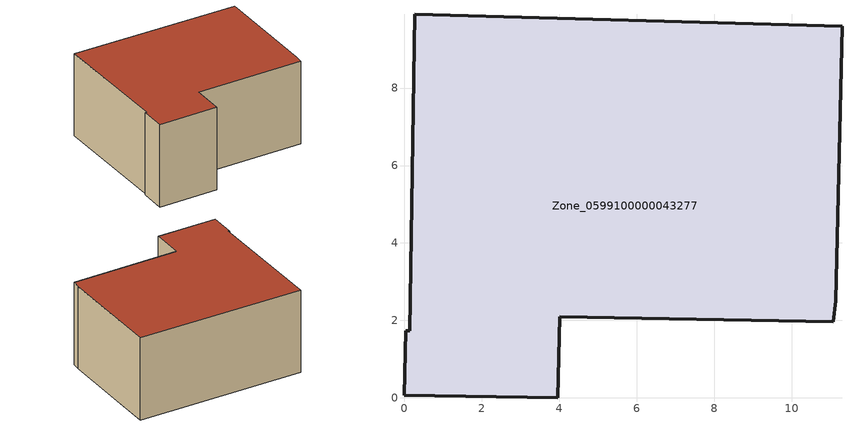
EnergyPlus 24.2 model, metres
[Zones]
Zone_0599100000043277
 floor ground (C_G): 0.13,1.74 0.26,9.91 11.3,9.6 11.14,2.51 11.07,1.96 4.01,2.09 3.96,0 0,0.07 0.04,1.74 z0
 wall outside (C_F): 0.04,1.74 0,0.07 3.96,0 4.01,2.09 11.07,1.96 11.14,2.51 11.3,9.6 0.26,9.91 0.13,1.74 0.04,1.74 z0:5.59
 roof outside (C_R): 0.13,1.74 0.04,1.74 0,0.07 3.96,0 4.01,2.09 11.07,1.96 11.14,2.51 11.3,9.6 0.26,9.91 z5.59
[BUILDING]
Pand.0599100000043277: North Axis=0; Terrain=City; Loads Convergence Tolerance Value=0.04; Temperature Convergence Tolerance Value=0.4; Solar Distribution=FullExterior; Maximum Number of Warmup Days=25; Minimum Number of Warmup Days=1
[Site:Location]
Rotterdam.The.Hague.AP_ZH_NLD Design_Conditions: Latitude=51.96; Longitude=4.45; Time Zone=1; Elevation=-4.5
[SITE:GROUNDTEMPERATURE:BUILDINGSURFACE]
18, 18, 18, 18, 18, 18, 18, 18, 18, 18, 18, 18
[MATERIAL] Thermal Absorptance=0.9; Solar Absorptance=0.7; Visible Absorptance=0.7
Name | Roughness | Thickness | Conductivity | Density | Specific Heat
G.D.1975-1991 | MediumSmooth | 0.15 | 0.288461 | 540 | 1210
F.D.1975-1991 | Rough | 0.3 | 0.230769 | 1920 | 840
R.D.1975-1991 | MediumRough | 0.2 | 0.153846 | 1500 | 1000
[CONSTRUCTION]
C_G: G.D.1975-1991
C_F: F.D.1975-1991
C_R: R.D.1975-1991
[ZONE]
Zone_0599100000043277: Type=1; Multiplier=1; Ceiling Height=Autocalculate; Volume=Autocalculate; Floor Area=autocalculate; Part of Total Floor Area=Yes
[ZONEINFILTRATION:DESIGNFLOWRATE]
Infil_Zone_0599100000043277: Zone or ZoneList or Space or SpaceList=Zone_0599100000043277; Schedule=AlwaysOn; Design Flow Rate Calculation Method=Flow/Area; Flow Rate per Floor Area=0.0042; Constant Term Coefficient=1; Temperature Term Coefficient=0; Velocity Term Coefficient=0; Velocity Squared Term Coefficient=0
[HVACTEMPLATE:ZONE:IDEALLOADSAIRSYSTEM]
Zone_0599100000043277: Maximum Heating Supply Air Temperature=50; Minimum Cooling Supply Air Temperature=13; Maximum Heating Supply Air Humidity Ratio=0.0156; Minimum Cooling Supply Air Humidity Ratio=0.0077; Heating Limit=NoLimit; Cooling Limit=NoLimit; Dehumidification Control Type=ConstantSensibleHeatRatio; Cooling Sensible Heat Ratio=0.7; Dehumidification Setpoint=60; Humidification Control Type=None; Humidification Setpoint=30; Outdoor Air Method=None; Outdoor Air Flow Rate per Person=0.00944; Outdoor Air Flow Rate per Zone Floor Area=0; Outdoor Air Flow Rate per Zone=0; Demand Controlled Ventilation Type=None; Outdoor Air Economizer Type=NoEconomizer; Heat Recovery Type=None; Sensible Heat Recovery Effectiveness=0.7; Latent Heat Recovery Effectiveness=0.65
[ZONECONTROL:THERMOSTAT]
ThermostatControl_Zone_0599100000043277: Zone or ZoneList=Zone_0599100000043277; Control Type Schedule=DualSetpointControlType; Control 1=Thermostat_Zone_0599100000043277; Temperature Difference Between Cutout And Setpoint=0
[THERMOSTATSETPOINT:DUALSETPOINT]
Thermostat_Zone_0599100000043277: Heating Setpoint Temperature Schedule=HeatingSetpoint_Zone_0599100000043277; Cooling Setpoint Temperature Schedule=CoolingSetpoint_Zone_0599100000043277
[SCHEDULE:COMPACT]
HeatingSetpoint_Zone_0599100000043277: Through: 12/31, For: AllDays, Until: 24:00, 21
CoolingSetpoint_Zone_0599100000043277: Through: 12/31, For: AllDays, Until: 24:00, 24
DualSetpointControlType: Through: 12/31, For: AllDays, Until: 24:00, 4
AlwaysOn: Through: 12/31, For: AllDays, Until: 24:00, 1
